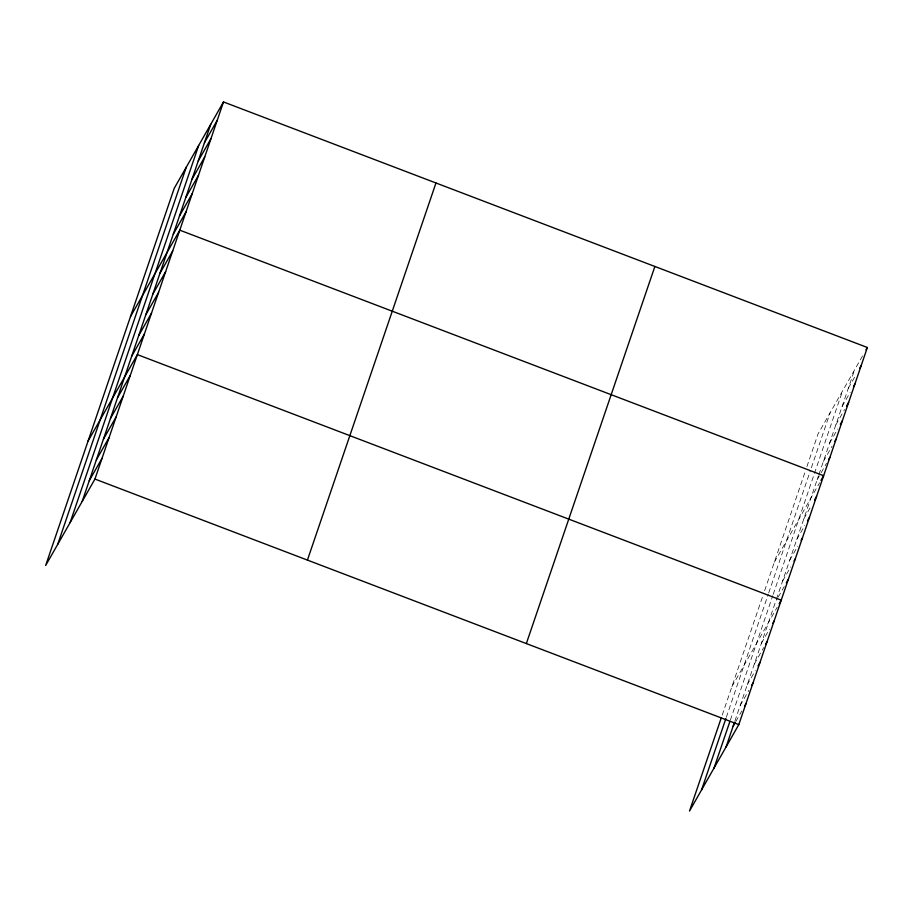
<?xml version="1.0" encoding="UTF-8"?>
<svg xmlns="http://www.w3.org/2000/svg" width="913" height="913" viewBox="0 0 913 913"><rect width="100%" height="100%" fill="white"/><g stroke="black" fill="none" stroke-linecap="round" stroke-linejoin="round"><path stroke-width="0.68" stroke-dasharray="4.57 3.42" d="M722.206 715.119L762.857 595.858M764.626 590.677L805.563 470.572M806.898 466.646L818.048 433.937L862.648 355.75M726.314 717.31L768.29 594.169M768.723 592.868L810.482 470.366M811.372 467.753L830.1 412.802M730.343 720.163L772.752 595.721M773.197 594.42L842.528 391.026M734.885 721.065L775.536 601.804L777.545 598.266M776.415 599.213L818.459 475.856M818.904 474.555L854.579 369.879M848.337 388.196L855.732 375.243M842.094 406.513L850.163 392.385M835.852 424.83L844.593 409.515M829.609 443.147L837.678 429.019M823.366 461.464L832.108 446.149M817.124 479.781L820.479 473.893M821.152 472.717L826.527 463.29M774.35 562.157L819.612 482.783M803.817 518.846L811.201 505.882M796.741 539.583L804.81 525.443M789.677 560.32L797.734 546.191M782.601 581.067L790.669 566.927M778.218 597.091L784.267 586.488M731.929 686.599L777.203 607.236M761.396 643.288L769.454 629.148M754.321 664.025L763.736 647.534M747.256 684.761L755.325 670.633M740.192 705.509L748.922 690.194M735.81 721.532L741.858 710.93"/><path stroke-width="1.37" d="M57.713 544.353L186.241 167.25M70.13 522.578L198.669 145.475M82.193 501.442L210.72 124.339M223.491 101.948L174.189 188.398L45.65 565.501L94.952 479.063L223.491 101.948L867.35 347.499L738.811 724.602L689.509 811.052L721.327 717.709M307.43 560.091L435.969 182.988M526.345 643.574L654.872 266.47M701.572 789.905L725.869 718.611M713.989 768.13L729.898 721.464M726.052 746.994L734.44 722.354M204.478 142.656L217.248 120.265M198.235 160.973L211.006 138.582M191.992 179.29L204.763 156.899M185.75 197.596L198.52 175.216M179.507 215.913L192.278 193.533M173.265 234.23L186.035 211.85M130.479 316.606L179.793 230.167L823.652 475.719L820.958 480.432M159.946 273.295L172.717 250.915M152.882 294.032L165.652 271.652M145.818 314.768L158.577 292.388M138.742 335.516L151.512 313.136M131.677 356.253L144.437 333.873M88.07 441.047L137.372 354.609L781.231 600.161L779.211 603.698M117.537 397.737L130.297 375.357M110.462 418.474L123.232 396.094M103.397 439.221L116.168 416.842M96.322 459.958L109.092 437.578M89.257 480.695L102.028 458.315M866.003 349.862L867.35 347.499M859.761 368.179L861.107 365.816M853.518 386.496L854.865 384.133M846.602 405.988L848.622 402.45M840.359 424.305L842.379 420.767M834.79 441.436L836.137 439.085M828.548 459.753L829.894 457.402M814.567 499.993L816.576 496.455M807.491 520.73L809.511 517.203M801.1 540.302L802.436 537.94M794.025 561.039L795.371 558.676M786.287 582.951L788.296 579.424M772.82 623.259L774.167 620.908M765.745 643.996L767.091 641.645M758.007 665.919L760.027 662.382M751.604 685.48L752.951 683.129M733.116 726.246L735.136 722.719M744.54 706.228L745.887 703.866M94.952 479.063L738.811 724.602"/></g></svg>
